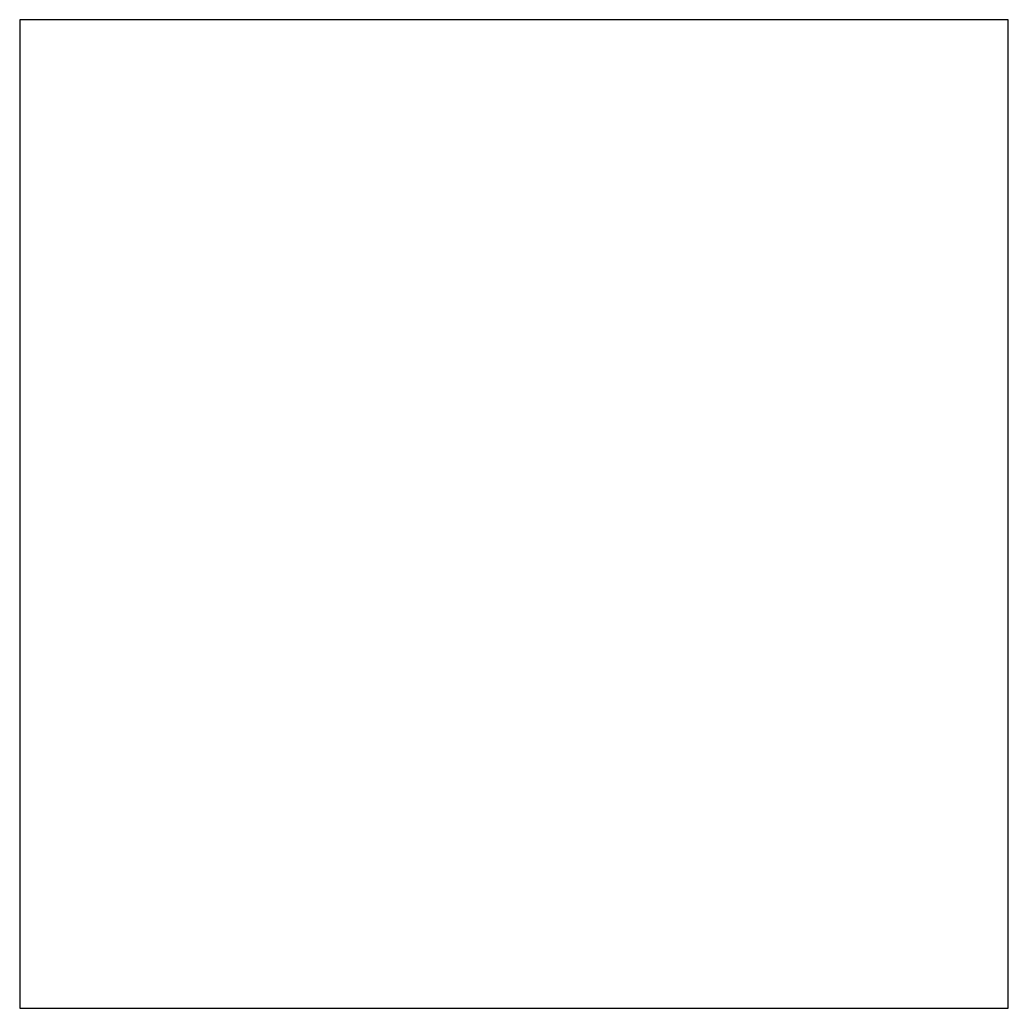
# Model space of a CAD drawing. Header units: millimetres. Extents: x 0 to 20, y 0 to 20.
import ezdxf

# ---------------------------------------------------------------- set-up
doc = ezdxf.new("R2010")
doc.units = ezdxf.units.MM
doc.layers.add('COMMON_EDGE_A', color=7, linetype='Continuous')
doc.layers.add('COMMON_EDGE_B', color=7, linetype='Continuous')

msp = doc.modelspace()

# ---------------------------------------------------------------- linework, layer by layer
at = {"layer": 'COMMON_EDGE_A'}
msp.add_lwpolyline([(0, 0), (20, 0), (20, 20), (0, 20)], close=True, dxfattribs=at)
at = {"layer": 'COMMON_EDGE_B'}
msp.add_lwpolyline([(0, 0), (20, 0), (20, 20), (0, 20)], close=True, dxfattribs=at)

doc.saveas('drawing.dxf')
